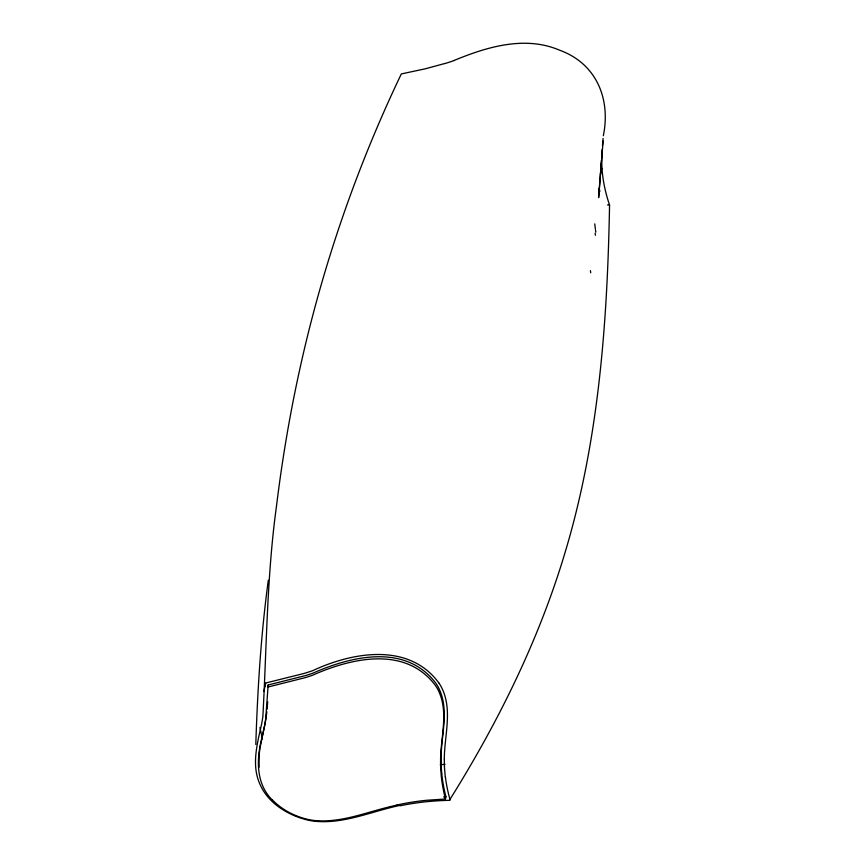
<?xml version="1.0" encoding="UTF-8"?>
<svg xmlns="http://www.w3.org/2000/svg" width="865" height="865" viewBox="0 0 865 865"><rect width="100%" height="100%" fill="white"/><g stroke="black" fill="none" stroke-linecap="round" stroke-linejoin="round"><path stroke-width="1.3" d="M444.837 63.491L425.504 68.757L401.317 73.936C356.596 167.442 322.613 266.052 300.22 367.247C290.045 413.059 282.206 459.38 276.508 505.96C266.863 575.766 266.712 646.339 262.863 716.49A259.878 197.663 13.2 0 1 261.63 723.908C257.348 743.457 251.207 764.865 259.911 784.187C268.063 802.947 287.104 814.722 306.296 819.717A52.884 40.255 13.8 0 0 315.011 821.328M441.777 773.948L441.204 766.174A205.427 156.208 13.7 0 1 441.096 758.464C441.042 734.742 449.995 708.77 437.96 686.572A48.775 37.087 13.7 0 0 435.279 682.496C405.058 643.43 351.471 656.027 312.881 673.186A258.927 196.896 13.7 0 1 305.68 675.533L268.172 684.983L265.685 718.912A260.235 197.88 13.7 0 1 264.668 725.151L260.17 747.198M268.161 687.07L268.172 684.983M602.018 168.794L602.537 174.427A222.727 169.248 13.9 0 0 609.555 205.005C607.425 320.958 599.067 438.241 565.829 549.945C539.728 638.338 498.575 721.691 449.8 799.66M444.307 759.124C444.383 735.001 453.228 708.586 440.836 686.086A52.084 39.639 13.6 0 0 438.793 682.842M255.802 744.462C257.575 689.556 260.916 634.629 268.323 580.166M602.17 149.364L601.748 160.403A194.538 147.774 14 0 0 602.072 168.794M267.696 701.656L267.101 709.246M603.11 141.071L598.634 197.609L601.467 160.133M601.64 157.462L601.997 152.11M259.078 755.459L259.067 767.244M600.472 174.86L601.37 163.561M602.451 145.709L603.1 138.443M603.348 135.729C610.906 98.664 596.245 63.48 559.655 50.213C525.174 35.422 487.071 46.786 454.266 60.399M259.186 754.28L259.976 748.387M266.842 711.765L266.204 716.793A260.235 197.88 13.7 0 1 265.187 723.032L262.614 735.272M265.609 683.339L263.912 691.34M265.577 683.891L265.004 686.572M262.365 736.191C256.44 757.34 255.294 783.171 272.161 799.833M397.003 805.012L401.392 804.072A218.456 166.112 13.7 0 1 426.618 800.276L445.443 799.001L445.951 796.87A245.39 186.591 13.7 0 1 441.756 773.948M389.423 806.84C364.868 812.786 340.356 823.004 314.655 820.517A49.575 37.692 13.7 0 1 306.405 819.058L305.021 818.701A59.674 45.38 13.7 0 1 272.27 799.768M389.618 806.796L396.808 805.055M399.998 805.402C371.896 811.219 344.281 824.15 315.022 821.274M267.663 687.102L305.172 677.663A258.927 196.896 13.7 0 0 312.373 675.305C350.952 658.146 404.55 645.549 434.771 684.615A48.775 37.087 13.7 0 1 437.441 688.691C449.476 710.889 440.534 736.861 440.577 760.584A205.427 156.208 13.7 0 0 440.685 768.293L441.258 776.067A245.39 186.591 13.7 0 0 445.453 798.99M264.82 683.231L304.058 673.446A258.592 195.955 13.4 0 0 312.643 670.678C352.347 652.124 408.767 642.046 438.782 682.842M443.583 796.968L445.951 796.87M262.376 738.872L259.943 727.433M595.498 230.058L595.823 232.123M595.142 233.204L595.466 235.269M598.548 188.797L599.002 191.706A225.127 171.184 13.7 0 0 599.326 193.641M595.358 229.02L594.763 223.873M590.427 270.648L590.709 272.821M445.259 776.943L444.405 766.725M599.834 191.522A225.127 171.184 13.7 0 1 599.499 189.576M440.361 764.725A226.522 172.254 13.7 0 1 445.021 764.314M607.511 204.94A224.132 170.859 13.8 0 1 609.555 204.973M450.005 799.649A245.617 186.905 13.5 0 1 445.378 776.943M400.181 805.769A230.436 174.254 13.5 0 1 449.93 800.33M444.48 766.725A202.237 153.678 14.2 0 1 444.361 759.124M454.33 60.485A269.469 205.264 13.9 0 1 444.891 63.578"/></g></svg>
